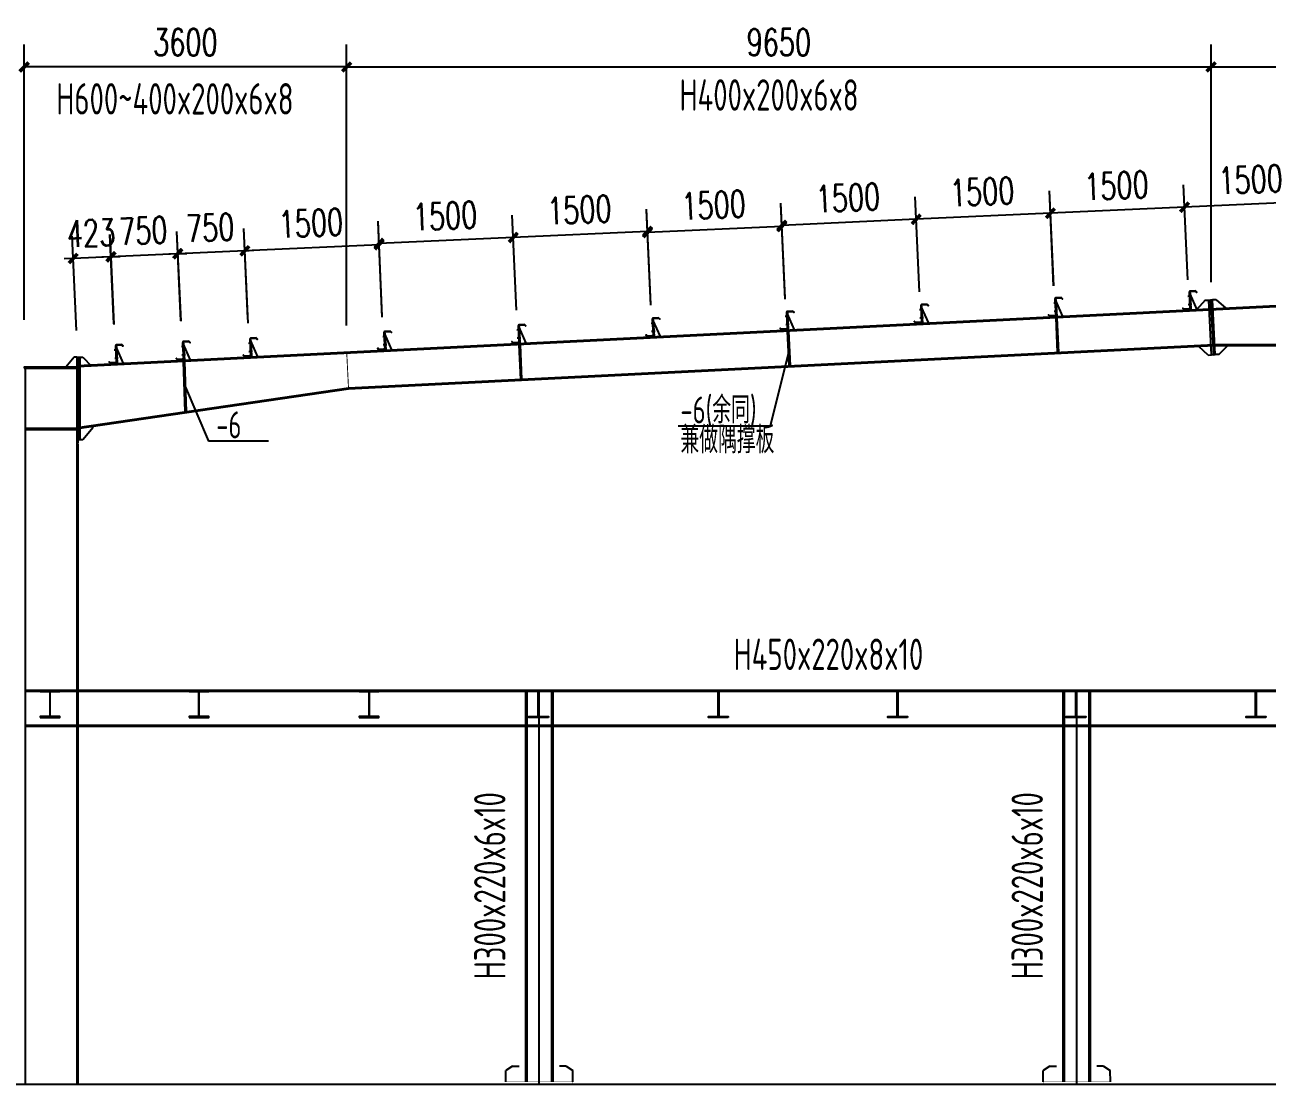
# Model space of a CAD drawing. Extents: x 180850 to 1399066, y 113487 to 334416.
# Drawn here: x 1296167 to 1310036, y 164013 to 175833 of the extents above; entities that cross this region are included whole.
import ezdxf

# ---------------------------------------------------------------- set-up
doc = ezdxf.new("R2010")
doc.units = 0
doc.header["$LTSCALE"] = 1000
for name, color, linetype in [('AXIS', 3, 'Continuous'), ('DOTE', 1, 'Continuous'), ('GL', 150, 'Continuous'), ('GZ', 50, 'Continuous'), ('LT', 27, 'Continuous'), ('PZ', 202, 'Continuous'), ('TEXT', 7, 'Continuous')]:
    doc.layers.add(name, color=color, linetype=linetype)
doc.styles.add('_TCH_DIM_T3', font='SIMPLEX', dxfattribs={"width": 0.705882, "bigfont": 'GBCBIG'})
doc.styles.add('TSSD_Norm', font='tssdeng.shx', dxfattribs={"bigfont": 'hztxt.shx'})
doc.dimstyles.new('TCH_100_1', dxfattribs={"dimtxt": 297.5, "dimasz": 100, "dimexe": 250, "dimexo": 300, "dimgap": 126.25, "dimtad": 1, "dimdec": 0, "dimzin": 0, "dimdsep": 46, "dimtxsty": '_TCH_DIM_T3', "dimblk": 'ARCHTICK', "dimcen": 0.09, "dimclrd": 126, "dimclre": 126, "dimclrt": 7, "dimazin": 2, "dimtfac": 1, "dimtdec": 0, "dimtix": 1, "dimtmove": 2, "dimatfit": 3, "dimfxl": 1, "dimtolj": 1, "dimtzin": 0, "dimarcsym": 0})

# ---------------------------------------------------------------- blocks, each defined once
blk = doc.blocks.new('_ArchTick')
at = {"color": 0, "linetype": 'ByBlock', "const_width": 0.4}
blk.add_lwpolyline([(-0.5, -0.5), (0.5, 0.5)], dxfattribs=at)
blk = doc.blocks.new('*D929')
at = {"color": 126, "linetype": 'ByBlock', "lineweight": -2, "transparency": 16777216}
for p, q in [((1299760, 172480), (1299760, 175613)), ((1309410, 172962), (1309410, 175613)), ((1299760, 175363), (1309410, 175363))]:
    blk.add_line(p, q, dxfattribs=at)
at = {"layer": 'Defpoints', "color": 0, "linetype": 'ByBlock', "transparency": 16777216}
for p in [(1309410, 175363), (1309410, 172662), (1299760, 172180)]:
    blk.add_point(p, dxfattribs=at)
at = {"color": 126, "linetype": 'ByBlock', "lineweight": -2, "transparency": 16777216, "xscale": 100, "yscale": 100, "zscale": 100, "rotation": 180}
blk.add_blockref('_ArchTick', (1299760, 175363), dxfattribs=at)
at = {"color": 126, "linetype": 'ByBlock', "lineweight": -2, "transparency": 16777216, "xscale": 100, "yscale": 100, "zscale": 100}
blk.add_blockref('_ArchTick', (1309410, 175363), dxfattribs=at)
at = {"color": 7, "linetype": 'ByBlock', "transparency": 16777216, "insert": (1304585, 175638), "char_height": 297.5, "attachment_point": 5, "style": '_TCH_DIM_T3'}
blk.add_mtext('\\A1;9650', dxfattribs=at)
blk = doc.blocks.new('*D930')
at = {"color": 126, "linetype": 'ByBlock', "lineweight": -2, "transparency": 16777216}
for p, q in [((1309410, 172962), (1309410, 175613)), ((1313910, 173706), (1313910, 175613)), ((1309410, 175363), (1313910, 175363))]:
    blk.add_line(p, q, dxfattribs=at)
at = {"layer": 'Defpoints', "color": 0, "linetype": 'ByBlock', "transparency": 16777216}
for p in [(1313910, 175363), (1313910, 173406), (1309410, 172662)]:
    blk.add_point(p, dxfattribs=at)
at = {"color": 126, "linetype": 'ByBlock', "lineweight": -2, "transparency": 16777216, "xscale": 100, "yscale": 100, "zscale": 100, "rotation": 180}
blk.add_blockref('_ArchTick', (1309410, 175363), dxfattribs=at)
at = {"color": 126, "linetype": 'ByBlock', "lineweight": -2, "transparency": 16777216, "xscale": 100, "yscale": 100, "zscale": 100}
blk.add_blockref('_ArchTick', (1313910, 175363), dxfattribs=at)
at = {"color": 7, "linetype": 'ByBlock', "transparency": 16777216, "insert": (1311660, 175638), "char_height": 297.5, "attachment_point": 5, "style": '_TCH_DIM_T3'}
blk.add_mtext('\\A1;4500', dxfattribs=at)
blk = doc.blocks.new('*D933')
at = {"color": 126, "linetype": 'ByBlock', "lineweight": -2, "transparency": 16777216}
for p, q in [((1310649, 173056), (1310602, 174115)), ((1309151, 172989), (1309103, 174048)), ((1310613, 173866), (1309114, 173798))]:
    blk.add_line(p, q, dxfattribs=at)
at = {"layer": 'Defpoints', "color": 0, "linetype": 'ByBlock', "transparency": 16777216}
for p in [(1309114, 173798), (1309164, 172689, 0), (1310663, 172756, 0)]:
    blk.add_point(p, dxfattribs=at)
at = {"color": 126, "linetype": 'ByBlock', "lineweight": -2, "transparency": 16777216, "xscale": 100, "yscale": 100, "zscale": 100}
for p, rotation in [((1310613, 173866), 2.581565433465771), ((1309114, 173798), 182.5815654334657)]:
    blk.add_blockref('_ArchTick', p, dxfattribs=dict(at, rotation=rotation))
at = {"color": 7, "linetype": 'ByBlock', "transparency": 16777216, "insert": (1309851, 174107), "char_height": 297.5, "attachment_point": 5, "rotation": 2.5816, "style": '_TCH_DIM_T3'}
blk.add_mtext('\\A1;1500', dxfattribs=at)
blk = doc.blocks.new('*D934')
at = {"color": 126, "linetype": 'ByBlock', "lineweight": -2, "transparency": 16777216}
for p, q in [((1307652, 172922), (1307605, 173980)), ((1309151, 172989), (1309103, 174048)), ((1309114, 173798), (1307616, 173731))]:
    blk.add_line(p, q, dxfattribs=at)
at = {"layer": 'Defpoints', "color": 0, "linetype": 'ByBlock', "transparency": 16777216}
for p in [(1307616, 173731), (1309164, 172689, 0), (1307666, 172623, 0)]:
    blk.add_point(p, dxfattribs=at)
at = {"color": 126, "linetype": 'ByBlock', "lineweight": -2, "transparency": 16777216, "xscale": 100, "yscale": 100, "zscale": 100}
for p, rotation in [((1307616, 173731), 182.5815654334657), ((1309114, 173798), 2.581565433465771)]:
    blk.add_blockref('_ArchTick', p, dxfattribs=dict(at, rotation=rotation))
at = {"color": 7, "linetype": 'ByBlock', "transparency": 16777216, "insert": (1308353, 174039), "char_height": 297.5, "attachment_point": 5, "rotation": 2.5816, "style": '_TCH_DIM_T3'}
blk.add_mtext('\\A1;1500', dxfattribs=at)
blk = doc.blocks.new('*D936')
at = {"color": 126, "linetype": 'ByBlock', "lineweight": -2, "transparency": 16777216}
for p, q in [((1304654, 172772), (1304606, 173832)), ((1303155, 172705), (1303108, 173765)), ((1304617, 173583), (1303119, 173515))]:
    blk.add_line(p, q, dxfattribs=at)
at = {"layer": 'Defpoints', "color": 0, "linetype": 'ByBlock', "transparency": 16777216}
for p in [(1303119, 173515), (1303169, 172406, 0), (1304667, 172472, 0)]:
    blk.add_point(p, dxfattribs=at)
at = {"color": 126, "linetype": 'ByBlock', "lineweight": -2, "transparency": 16777216, "xscale": 100, "yscale": 100, "zscale": 100}
for p, rotation in [((1304617, 173583), 2.581565433465771), ((1303119, 173515), 182.5815654334657)]:
    blk.add_blockref('_ArchTick', p, dxfattribs=dict(at, rotation=rotation))
at = {"color": 7, "linetype": 'ByBlock', "transparency": 16777216, "insert": (1303856, 173823), "char_height": 297.5, "attachment_point": 5, "rotation": 2.5816, "style": '_TCH_DIM_T3'}
blk.add_mtext('\\A1;1500', dxfattribs=at)
blk = doc.blocks.new('*D937')
at = {"color": 126, "linetype": 'ByBlock', "lineweight": -2, "transparency": 16777216}
for p, q in [((1303155, 172718), (1303107, 173778)), ((1301656, 172651), (1301609, 173710)), ((1303118, 173528), (1301620, 173460))]:
    blk.add_line(p, q, dxfattribs=at)
at = {"layer": 'Defpoints', "color": 0, "linetype": 'ByBlock', "transparency": 16777216}
for p in [(1301620, 173460), (1303168, 172418, 0), (1301670, 172351, 0)]:
    blk.add_point(p, dxfattribs=at)
at = {"color": 126, "linetype": 'ByBlock', "lineweight": -2, "transparency": 16777216, "xscale": 100, "yscale": 100, "zscale": 100}
for p, rotation in [((1301620, 173460), 182.5815654334657), ((1303118, 173528), 2.581565433465771)]:
    blk.add_blockref('_ArchTick', p, dxfattribs=dict(at, rotation=rotation))
at = {"color": 7, "linetype": 'ByBlock', "transparency": 16777216, "insert": (1302357, 173769), "char_height": 297.5, "attachment_point": 5, "rotation": 2.5816, "style": '_TCH_DIM_T3'}
blk.add_mtext('\\A1;1500', dxfattribs=at)
blk = doc.blocks.new('*D938')
at = {"color": 126, "linetype": 'ByBlock', "lineweight": -2, "transparency": 16777216}
for p, q in [((1300158, 172584), (1300110, 173642)), ((1301656, 172651), (1301609, 173710)), ((1301620, 173460), (1300121, 173393))]:
    blk.add_line(p, q, dxfattribs=at)
at = {"layer": 'Defpoints', "color": 0, "linetype": 'ByBlock', "transparency": 16777216}
for p in [(1300121, 173393), (1300171, 172285, 0), (1301670, 172351, 0)]:
    blk.add_point(p, dxfattribs=at)
at = {"color": 126, "linetype": 'ByBlock', "lineweight": -2, "transparency": 16777216, "xscale": 100, "yscale": 100, "zscale": 100}
for p, rotation in [((1301620, 173460), 2.581565433465771), ((1300121, 173393), 182.5815654334657)]:
    blk.add_blockref('_ArchTick', p, dxfattribs=dict(at, rotation=rotation))
at = {"color": 7, "linetype": 'ByBlock', "transparency": 16777216, "insert": (1300858, 173701), "char_height": 297.5, "attachment_point": 5, "rotation": 2.5816, "style": '_TCH_DIM_T3'}
blk.add_mtext('\\A1;1500', dxfattribs=at)
blk = doc.blocks.new('*D939')
at = {"color": 126, "linetype": 'ByBlock', "lineweight": -2, "transparency": 16777216}
for p, q in [((1298660, 172505), (1298612, 173562)), ((1300158, 172572), (1300111, 173630)), ((1300122, 173380), (1298623, 173312))]:
    blk.add_line(p, q, dxfattribs=at)
at = {"layer": 'Defpoints', "color": 0, "linetype": 'ByBlock', "transparency": 16777216}
for p in [(1298623, 173312), (1300172, 172272, 0), (1298673, 172205, 0)]:
    blk.add_point(p, dxfattribs=at)
at = {"color": 126, "linetype": 'ByBlock', "lineweight": -2, "transparency": 16777216, "xscale": 100, "yscale": 100, "zscale": 100}
for p, rotation in [((1298623, 173312), 182.5815654334657), ((1300122, 173380), 2.581565433465771)]:
    blk.add_blockref('_ArchTick', p, dxfattribs=dict(at, rotation=rotation))
at = {"color": 7, "linetype": 'ByBlock', "transparency": 16777216, "insert": (1299360, 173621), "char_height": 297.5, "attachment_point": 5, "rotation": 2.5816, "style": '_TCH_DIM_T3'}
blk.add_mtext('\\A1;1500', dxfattribs=at)
blk = doc.blocks.new('*D940')
at = {"color": 126, "linetype": 'ByBlock', "lineweight": -2, "transparency": 16777216}
for p, q in [((1297908, 172530), (1297863, 173528)), ((1298657, 172558), (1298612, 173562)), ((1297874, 173279), (1297774, 173274)), ((1298623, 173312), (1297874, 173279)), ((1298623, 173312), (1298723, 173317))]:
    blk.add_line(p, q, dxfattribs=at)
at = {"layer": 'Defpoints', "color": 0, "linetype": 'ByBlock', "transparency": 16777216}
for p in [(1297874, 173279), (1298671, 172258, 0), (1297921, 172230, 0)]:
    blk.add_point(p, dxfattribs=at)
at = {"color": 126, "linetype": 'ByBlock', "lineweight": -2, "transparency": 16777216, "xscale": 100, "yscale": 100, "zscale": 100}
for p, rotation in [((1298623, 173312), 182.5815654334657), ((1297874, 173279), 2.581565433465721)]:
    blk.add_blockref('_ArchTick', p, dxfattribs=dict(at, rotation=rotation))
at = {"color": 7, "linetype": 'ByBlock', "transparency": 16777216, "insert": (1298236, 173570), "char_height": 297.5, "attachment_point": 5, "rotation": 2.5816, "style": '_TCH_DIM_T3'}
blk.add_mtext('\\A1;750', dxfattribs=at)
blk = doc.blocks.new('*D941')
at = {"color": 126, "linetype": 'ByBlock', "lineweight": -2, "transparency": 16777216}
for p, q in [((1297911, 172525), (1297865, 173528)), ((1297161, 172496), (1297116, 173495)), ((1297127, 173245), (1297027, 173240)), ((1297877, 173279), (1297127, 173245)), ((1297877, 173279), (1297976, 173283))]:
    blk.add_line(p, q, dxfattribs=at)
at = {"layer": 'Defpoints', "color": 0, "linetype": 'ByBlock', "transparency": 16777216}
for p in [(1297127, 173245), (1297175, 172196, 0), (1297924, 172225, 0)]:
    blk.add_point(p, dxfattribs=at)
at = {"color": 126, "linetype": 'ByBlock', "lineweight": -2, "transparency": 16777216, "xscale": 100, "yscale": 100, "zscale": 100}
for p, rotation in [((1297127, 173245), 2.581565433465721), ((1297877, 173279), 182.5815654334657)]:
    blk.add_blockref('_ArchTick', p, dxfattribs=dict(at, rotation=rotation))
at = {"color": 7, "linetype": 'ByBlock', "transparency": 16777216, "insert": (1297490, 173536), "char_height": 297.5, "attachment_point": 5, "rotation": 2.5816, "style": '_TCH_DIM_T3'}
blk.add_mtext('\\A1;750', dxfattribs=at)
blk = doc.blocks.new('*D942')
at = {"color": 126, "linetype": 'ByBlock', "lineweight": -2, "transparency": 16777216}
for p, q in [((1296743, 172424), (1296695, 173476)), ((1297164, 172491), (1297118, 173495)), ((1296707, 173226), (1296607, 173221)), ((1297130, 173245), (1296707, 173226)), ((1297130, 173245), (1297230, 173249))]:
    blk.add_line(p, q, dxfattribs=at)
at = {"layer": 'Defpoints', "color": 0, "linetype": 'ByBlock', "transparency": 16777216}
for p in [(1296707, 173226), (1296756, 172124, -4), (1297177, 172191, 0)]:
    blk.add_point(p, dxfattribs=at)
at = {"color": 126, "linetype": 'ByBlock', "lineweight": -2, "transparency": 16777216, "xscale": 100, "yscale": 100, "zscale": 100}
for p, rotation in [((1296707, 173226), 2.581565433465721), ((1297130, 173245), 182.5815654334657)]:
    blk.add_blockref('_ArchTick', p, dxfattribs=dict(at, rotation=rotation))
at = {"color": 7, "linetype": 'ByBlock', "transparency": 16777216, "insert": (1296906, 173510), "char_height": 297.5, "attachment_point": 5, "rotation": 2.5816, "style": '_TCH_DIM_T3'}
blk.add_mtext('\\A1;423', dxfattribs=at)
blk = doc.blocks.new('*D943')
at = {"color": 126, "linetype": 'ByBlock', "lineweight": -2, "transparency": 16777216}
for p, q in [((1296160, 172541), (1296160, 175613)), ((1299760, 172480), (1299760, 175613)), ((1299760, 175363), (1296160, 175363))]:
    blk.add_line(p, q, dxfattribs=at)
at = {"layer": 'Defpoints', "color": 0, "linetype": 'ByBlock', "transparency": 16777216}
for p in [(1296160, 175363), (1296160, 172241), (1299760, 172180)]:
    blk.add_point(p, dxfattribs=at)
at = {"color": 126, "linetype": 'ByBlock', "lineweight": -2, "transparency": 16777216, "xscale": 100, "yscale": 100, "zscale": 100, "rotation": 180}
blk.add_blockref('_ArchTick', (1296160, 175363), dxfattribs=at)
at = {"color": 126, "linetype": 'ByBlock', "lineweight": -2, "transparency": 16777216, "xscale": 100, "yscale": 100, "zscale": 100}
blk.add_blockref('_ArchTick', (1299760, 175363), dxfattribs=at)
at = {"color": 7, "linetype": 'ByBlock', "transparency": 16777216, "insert": (1297960, 175638), "char_height": 297.5, "attachment_point": 5, "style": '_TCH_DIM_T3'}
blk.add_mtext('\\A1;3600', dxfattribs=at)
blk = doc.blocks.new('*D965')
at = {"color": 126, "linetype": 'ByBlock', "lineweight": -2, "transparency": 16777216}
for p, q in [((1307653, 172921), (1307605, 173980)), ((1306154, 172854), (1306106, 173913)), ((1307616, 173731), (1306118, 173663))]:
    blk.add_line(p, q, dxfattribs=at)
at = {"layer": 'Defpoints', "color": 0, "linetype": 'ByBlock', "transparency": 16777216}
for p in [(1306118, 173663), (1306168, 172554, 0), (1307666, 172621, 0)]:
    blk.add_point(p, dxfattribs=at)
at = {"color": 126, "linetype": 'ByBlock', "lineweight": -2, "transparency": 16777216, "xscale": 100, "yscale": 100, "zscale": 100}
for p, rotation in [((1307616, 173731), 2.581565433465771), ((1306118, 173663), 182.5815654334657)]:
    blk.add_blockref('_ArchTick', p, dxfattribs=dict(at, rotation=rotation))
at = {"color": 7, "linetype": 'ByBlock', "transparency": 16777216, "insert": (1306854, 173971), "char_height": 297.5, "attachment_point": 5, "rotation": 2.5816, "style": '_TCH_DIM_T3'}
blk.add_mtext('\\A1;1500', dxfattribs=at)
blk = doc.blocks.new('*D966')
at = {"color": 126, "linetype": 'ByBlock', "lineweight": -2, "transparency": 16777216}
for p, q in [((1304656, 172787), (1304608, 173845)), ((1306154, 172854), (1306106, 173913)), ((1306118, 173663), (1304619, 173595))]:
    blk.add_line(p, q, dxfattribs=at)
at = {"layer": 'Defpoints', "color": 0, "linetype": 'ByBlock', "transparency": 16777216}
for p in [(1304619, 173595), (1306168, 172554, 0), (1304669, 172487, 0)]:
    blk.add_point(p, dxfattribs=at)
at = {"color": 126, "linetype": 'ByBlock', "lineweight": -2, "transparency": 16777216, "xscale": 100, "yscale": 100, "zscale": 100}
for p, rotation in [((1304619, 173595), 182.5815654334657), ((1306118, 173663), 2.581565433465771)]:
    blk.add_blockref('_ArchTick', p, dxfattribs=dict(at, rotation=rotation))
at = {"color": 7, "linetype": 'ByBlock', "transparency": 16777216, "insert": (1305356, 173904), "char_height": 297.5, "attachment_point": 5, "rotation": 2.5816, "style": '_TCH_DIM_T3'}
blk.add_mtext('\\A1;1500', dxfattribs=at)

msp = doc.modelspace()

# ---------------------------------------------------------------- linework, layer by layer
at = {"layer": 'AXIS'}
for p, q in [((1304692.62, 172176.83, 4), (1304487.86, 171354.05, -15.98)), ((1297956.1, 171798.8, 4.64), (1298218.98, 171187.56, -15.45)), ((1304487.86, 171354.05, -15.98), (1303461.76, 171354.05, -15.98)), ((1298888.73, 171187.56, -15.45), (1298218.98, 171187.56, -15.45))]:
    msp.add_line(p, q, dxfattribs=at)
at = {"layer": 'DOTE'}
for p, q in [((1301910.33, 164014.43, 4.14), (1301910.33, 168394.42, 4.14)), ((1307910.33, 164014.43, 4), (1307910.33, 168394.42, 4)), ((1294728.7, 164014.43, 4), (1333181.99, 164014.43, 4))]:
    msp.add_line(p, q, dxfattribs=at)
at = {"layer": 'GL'}
for p, q in [((1313910.33, 172875.41, 4), (1296753.66, 172017.58, 4)), ((1313910.33, 172887.43, 4), (1296753.9, 172029.61, 4)), ((1309444.23, 172263.62, 4), (1299780.46, 171780.43, 4)), ((1309444.83, 172251.64, 4), (1299781.06, 171768.45, 4)), ((1313650.18, 172262.85, 8.27), (1309444.19, 172264.45, 4)), ((1313650.19, 172251.65, 9.5), (1309444.79, 172252.47, 4)), ((1299779.58, 171780.36, 4), (1296756.33, 171337.53, 4)), ((1299779.58, 171780.36, 4), (1296756.33, 171337.53, 4)), ((1299781.06, 171768.45, 4), (1296756.33, 171325.44, 4)), ((1299781.06, 171768.45, 4), (1296756.33, 171325.44, 4)), ((1331660.33, 168404.43, 3.8), (1296174.33, 168404.4, 3.37)), ((1331660.33, 168394.43, 3.8), (1296174.33, 168394.4, 3.37)), ((1331660.44, 168014.43, 0.44), (1296174.33, 168014.41, 21.49)), ((1331660.44, 168004.43, 0.44), (1296174.33, 168004.41, 21.49))]:
    msp.add_line(p, q, dxfattribs=at)
for points, elevation in [([(1307678.98, 172563.83), (1307689.35, 172564.38), (1307705.53, 172176.71), (1307695.15, 172176.15)], 4), ([(1304682.72, 172414.01), (1304693.1, 172414.57), (1304709.27, 172026.89), (1304698.9, 172026.34)], 4), ([(1301686.47, 172264.2), (1301696.84, 172264.76), (1301713.01, 171877.08), (1301702.64, 171876.53)], 4), ([(1297938.57, 172076.79), (1297948.94, 172077.34), (1297967.64, 171516.53), (1297957.26, 171515.97)], 4), ([(1296338.79, 168104.43), (1296558.79, 168104.43), (1296558.79, 168114.43), (1296455.64, 168114.43), (1296451.79, 168119.43), (1296451.79, 168389.78), (1296455.64, 168394.43), (1296558.79, 168394.43), (1296558.79, 168404.43), (1296338.79, 168404.43), (1296338.79, 168394.43), (1296441.79, 168394.43), (1296445.79, 168389.94), (1296445.79, 168119.43), (1296441.79, 168114.43), (1296338.79, 168114.43), (1296338.79, 168104.43)], 3.73), ([(1298000.33, 168104.43), (1298220.33, 168104.43), (1298220.33, 168114.43), (1298117.18, 168114.43), (1298113.33, 168119.43), (1298113.33, 168389.78), (1298117.18, 168394.43), (1298220.33, 168394.43), (1298220.33, 168404.43), (1298000.33, 168404.43), (1298000.33, 168394.43), (1298103.33, 168394.43), (1298107.33, 168389.94), (1298107.33, 168119.43), (1298103.33, 168114.43), (1298000.33, 168114.43), (1298000.33, 168104.43)], 3.73), ([(1299900.33, 168104.43), (1300120.33, 168104.43), (1300120.33, 168114.43), (1300017.18, 168114.43), (1300013.33, 168119.43), (1300013.33, 168389.78), (1300017.18, 168394.43), (1300120.33, 168394.43), (1300120.33, 168404.43), (1299900.33, 168404.43), (1299900.33, 168394.43), (1300003.33, 168394.43), (1300007.33, 168389.94), (1300007.33, 168119.43), (1300003.33, 168114.43), (1299900.33, 168114.43), (1299900.33, 168104.43)], 3.73), ([(1302012.14, 168104.43), (1301792.14, 168104.43), (1301792.14, 168114.43), (1301895.3, 168114.43), (1301899.14, 168119.43), (1301899.14, 168389.78), (1301895.3, 168394.43), (1301792.14, 168394.43), (1301792.14, 168404.43), (1302012.14, 168404.43), (1302012.14, 168394.43), (1301909.14, 168394.43), (1301905.14, 168389.94), (1301905.14, 168119.43), (1301909.14, 168114.43), (1302012.14, 168114.43), (1302012.14, 168104.43)], 3.7), ([(1304020.33, 168104.43), (1303800.33, 168104.43), (1303800.33, 168114.43), (1303903.48, 168114.43), (1303907.33, 168119.43), (1303907.33, 168389.78), (1303903.48, 168394.43), (1303800.33, 168394.43), (1303800.33, 168404.43), (1304020.33, 168404.43), (1304020.33, 168394.43), (1303917.33, 168394.43), (1303913.33, 168389.94), (1303913.33, 168119.43), (1303917.33, 168114.43), (1304020.33, 168114.43), (1304020.33, 168104.43)], 4), ([(1306020.33, 168104.43), (1305800.33, 168104.43), (1305800.33, 168114.43), (1305903.48, 168114.43), (1305907.33, 168119.43), (1305907.33, 168389.78), (1305903.48, 168394.43), (1305800.33, 168394.43), (1305800.33, 168404.43), (1306020.33, 168404.43), (1306020.33, 168394.43), (1305917.33, 168394.43), (1305913.33, 168389.94), (1305913.33, 168119.43), (1305917.33, 168114.43), (1306020.33, 168114.43), (1306020.33, 168104.43)], 4), ([(1308012.14, 168104.43), (1307792.14, 168104.43), (1307792.14, 168114.43), (1307895.3, 168114.43), (1307899.14, 168119.43), (1307899.14, 168389.78), (1307895.3, 168394.43), (1307792.14, 168394.43), (1307792.14, 168404.43), (1308012.14, 168404.43), (1308012.14, 168394.43), (1307909.14, 168394.43), (1307905.14, 168389.94), (1307905.14, 168119.43), (1307909.14, 168114.43), (1308012.14, 168114.43), (1308012.14, 168104.43)], 3.67), ([(1310020.42, 168104.43), (1309800.42, 168104.43), (1309800.42, 168114.43), (1309903.57, 168114.43), (1309907.42, 168119.43), (1309907.42, 168389.78), (1309903.57, 168394.43), (1309800.42, 168394.43), (1309800.42, 168404.43), (1310020.42, 168404.43), (1310020.42, 168394.43), (1309917.42, 168394.43), (1309913.42, 168389.94), (1309913.42, 168119.43), (1309917.42, 168114.43), (1310020.42, 168114.43), (1310020.42, 168104.43)], 4)]:
    msp.add_lwpolyline(points, close=True, dxfattribs=dict(at, elevation=elevation))
at = {"layer": 'GL', "color": 6, "const_width": 10, "elevation": 4}
msp.add_lwpolyline([(1299760.49, 172179.89), (1299781.06, 171768.4)], dxfattribs=at)
at = {"layer": 'GZ'}
for p, q in [((1296174.33, 164014.43, 6.09), (1296174.33, 172000.43, 1.91)), ((1296746.33, 171329.73, -5.86), (1296174.33, 171329.73, -1.87)), ((1296746.33, 171329.73, -5.86), (1296174.33, 171329.73, -1.87)), ((1296746.33, 171315.73, -5.86), (1296174.33, 171315.73, -1.87)), ((1296746.33, 171315.73, -5.86), (1296174.33, 171315.73, -1.87)), ((1296746.33, 171155.73, -1.97), (1296746.33, 164014.43, 2.08)), ((1296760.33, 171155.73, -1.97), (1296760.33, 164014.43, 2.08)), ((1301760.33, 164039.43, 8.02), (1301760.33, 168394.43, 3.69)), ((1301774.33, 164039.43, 8.02), (1301774.33, 168394.43, 3.73)), ((1302046.33, 168394.43, -0.81), (1302046.33, 164039.43, 4)), ((1302060.33, 168394.43, -0.81), (1302060.33, 164039.43, 4)), ((1307760.33, 164039.43, 7.99), (1307760.33, 168394.43, 3.66)), ((1307774.33, 164039.43, 7.99), (1307774.33, 168394.43, 3.7)), ((1308046.33, 168394.43, -0.84), (1308046.33, 164039.43, 3.97)), ((1308060.33, 168394.43, -0.84), (1308060.33, 164039.43, 3.97))]:
    msp.add_line(p, q, dxfattribs=at)
at = {"layer": 'GZ', "elevation": 0.03}
msp.add_lwpolyline([(1296160.33, 172000.43), (1296746.33, 172000.43), (1296746.33, 172014.43), (1296160.33, 172014.43)], close=True, dxfattribs=at)
at = {"layer": 'LT', "color": 1, "linetype": 'Continuous'}
for p, q in [((1309190.83, 172803.9), (1309150.98, 172801.91)), ((1309190.83, 172803.9), (1309150.98, 172801.91)), ((1307692.7, 172729), (1307652.85, 172727)), ((1307692.7, 172729), (1307652.85, 172727)), ((1309195.4, 172712.5), (1309155.55, 172710.5)), ((1309195.4, 172712.5), (1309155.55, 172710.5)), ((1304696.45, 172579.18), (1304656.59, 172577.19)), ((1304696.45, 172579.18), (1304656.59, 172577.19)), ((1306194.58, 172654.09), (1306154.72, 172652.1)), ((1306194.58, 172654.09), (1306154.72, 172652.1)), ((1306199.15, 172562.68), (1306159.29, 172560.69)), ((1306199.15, 172562.68), (1306159.29, 172560.69)), ((1307697.27, 172637.59), (1307657.42, 172635.6)), ((1307697.27, 172637.59), (1307657.42, 172635.6)), ((1301700.19, 172429.37), (1301660.33, 172427.38)), ((1301700.19, 172429.37), (1301660.33, 172427.38)), ((1303198.32, 172504.28), (1303158.46, 172502.28)), ((1303198.32, 172504.28), (1303158.46, 172502.28)), ((1303202.89, 172412.87), (1303163.03, 172410.88)), ((1303202.89, 172412.87), (1303163.03, 172410.88)), ((1304701.02, 172487.78), (1304661.16, 172485.78)), ((1304701.02, 172487.78), (1304661.16, 172485.78)), ((1298703.93, 172279.56), (1298664.08, 172277.57)), ((1298703.93, 172279.56), (1298664.08, 172277.57)), ((1300202.06, 172354.46), (1300162.21, 172352.47)), ((1300202.06, 172354.46), (1300162.21, 172352.47)), ((1300206.63, 172263.06), (1300166.78, 172261.07)), ((1300206.63, 172263.06), (1300166.78, 172261.07)), ((1301704.76, 172337.96), (1301664.91, 172335.97)), ((1301704.76, 172337.96), (1301664.91, 172335.97)), ((1297205.8, 172204.65), (1297165.95, 172202.66)), ((1297205.8, 172204.65), (1297165.95, 172202.66)), ((1297210.38, 172113.25), (1297170.52, 172111.25)), ((1297210.38, 172113.25), (1297170.52, 172111.25)), ((1297954.87, 172242.11), (1297915.01, 172240.11)), ((1297954.87, 172242.11), (1297915.01, 172240.11)), ((1297959.44, 172150.7), (1297919.58, 172148.71)), ((1297959.44, 172150.7), (1297919.58, 172148.71)), ((1298708.5, 172188.15), (1298668.65, 172186.16)), ((1298708.5, 172188.15), (1298668.65, 172186.16))]:
    msp.add_line(p, q, dxfattribs=at)
at = {"layer": 'LT'}
for points in [[(1309168.52, 172847.58, -0.41421356), (1309178, 172858.07), (1309233.69, 172860.85), (1309247.81, 172848.08), (1309249.82, 172850.3), (1309234.78, 172863.91), (1309174.86, 172860.92, 0.41421356), (1309165.37, 172850.43), (1309174.21, 172673.65, -0.41421356), (1309164.72, 172663.16), (1309109.03, 172660.38), (1309094.91, 172673.15), (1309092.9, 172670.93), (1309107.94, 172657.32), (1309167.87, 172660.32, 0.41421356), (1309177.35, 172670.8), (1309168.52, 172847.58)], [(1306172.26, 172697.77, -0.41421356), (1306181.75, 172708.26), (1306237.43, 172711.04), (1306251.55, 172698.27), (1306253.57, 172700.49), (1306238.53, 172714.1), (1306178.6, 172711.1, 0.41421356), (1306169.11, 172700.62), (1306177.95, 172523.84, -0.41421356), (1306168.46, 172513.35), (1306112.78, 172510.57), (1306098.66, 172523.34), (1306096.64, 172521.12), (1306111.68, 172507.51), (1306171.61, 172510.5, 0.41421356), (1306181.1, 172520.99), (1306172.26, 172697.77)], [(1307670.39, 172772.68, -0.41421356), (1307679.88, 172783.16), (1307735.56, 172785.95), (1307749.68, 172773.17), (1307751.7, 172775.4), (1307736.65, 172789.01), (1307676.73, 172786.01, 0.41421356), (1307667.24, 172775.52), (1307676.08, 172598.74, -0.41421356), (1307666.59, 172588.26), (1307610.9, 172585.47), (1307596.78, 172598.25), (1307594.77, 172596.02), (1307609.81, 172582.41), (1307669.74, 172585.41, 0.41421356), (1307679.23, 172595.9), (1307670.39, 172772.68)], [(1303176, 172547.96, -0.41421356), (1303185.49, 172558.44), (1303241.18, 172561.23), (1303255.3, 172548.45), (1303257.31, 172550.68), (1303242.27, 172564.29), (1303182.34, 172561.29, 0.41421356), (1303172.86, 172550.8), (1303181.69, 172374.02, -0.41421356), (1303172.21, 172363.54), (1303116.52, 172360.75), (1303102.4, 172373.53), (1303100.39, 172371.3), (1303115.43, 172357.69), (1303175.35, 172360.69, 0.41421356), (1303184.84, 172371.18), (1303176, 172547.96)], [(1304674.13, 172622.86, -0.41421356), (1304683.62, 172633.35), (1304739.31, 172636.13), (1304753.43, 172623.36), (1304755.44, 172625.58), (1304740.4, 172639.19), (1304680.47, 172636.2, 0.41421356), (1304670.98, 172625.71), (1304679.82, 172448.93, -0.41421356), (1304670.33, 172438.44), (1304614.65, 172435.66), (1304600.53, 172448.43), (1304598.51, 172446.21), (1304613.56, 172432.6), (1304673.48, 172435.6, 0.41421356), (1304682.97, 172446.08), (1304674.13, 172622.86)], [(1300179.74, 172398.14, -0.41421356), (1300189.23, 172408.63), (1300244.92, 172411.42), (1300259.04, 172398.64), (1300261.05, 172400.87), (1300246.01, 172414.47), (1300186.09, 172411.48, 0.41421356), (1300176.6, 172400.99), (1300185.44, 172224.21, -0.41421356), (1300175.95, 172213.72), (1300120.26, 172210.94), (1300106.14, 172223.72), (1300104.13, 172221.49), (1300119.17, 172207.88), (1300179.1, 172210.88, 0.41421356), (1300188.58, 172221.37), (1300179.74, 172398.14)], [(1301677.87, 172473.05, -0.41421356), (1301687.36, 172483.54), (1301743.05, 172486.32), (1301757.17, 172473.55), (1301759.18, 172475.77), (1301744.14, 172489.38), (1301684.22, 172486.38, 0.41421356), (1301674.73, 172475.9), (1301683.57, 172299.12, -0.41421356), (1301674.08, 172288.63), (1301618.39, 172285.85), (1301604.27, 172298.62), (1301602.26, 172296.4), (1301617.3, 172282.79), (1301677.22, 172285.78, 0.41421356), (1301686.71, 172296.27), (1301677.87, 172473.05)], [(1297183.49, 172248.33, -0.41421356), (1297192.98, 172258.82), (1297248.66, 172261.6), (1297262.78, 172248.83), (1297264.8, 172251.05), (1297249.75, 172264.66), (1297189.83, 172261.66, 0.41421356), (1297180.34, 172251.18), (1297189.18, 172074.4, -0.41421356), (1297179.69, 172063.91), (1297124, 172061.13), (1297109.88, 172073.9), (1297107.87, 172071.68), (1297122.91, 172058.07), (1297182.84, 172061.07, 0.41421356), (1297192.33, 172071.55), (1297183.49, 172248.33)], [(1297932.55, 172285.78, -0.41421356), (1297942.04, 172296.27), (1297997.73, 172299.06), (1298011.85, 172286.28), (1298013.86, 172288.51), (1297998.82, 172302.11), (1297938.89, 172299.12, 0.41421356), (1297929.41, 172288.63), (1297938.24, 172111.85, -0.41421356), (1297928.76, 172101.37), (1297873.07, 172098.58), (1297858.95, 172111.36), (1297856.94, 172109.13), (1297871.98, 172095.52), (1297931.9, 172098.52, 0.41421356), (1297941.39, 172109.01), (1297932.55, 172285.78)], [(1298681.62, 172323.24, -0.41421356), (1298691.1, 172333.72), (1298746.79, 172336.51), (1298760.91, 172323.73), (1298762.92, 172325.96), (1298747.88, 172339.57), (1298687.96, 172336.57, 0.41421356), (1298678.47, 172326.08), (1298687.31, 172149.31, -0.41421356), (1298677.82, 172138.82), (1298622.13, 172136.03), (1298608.01, 172148.81), (1298606, 172146.58), (1298621.04, 172132.98), (1298680.97, 172135.97, 0.41421356), (1298690.45, 172146.46), (1298681.62, 172323.24)]]:
    msp.add_lwpolyline(points, format="xyb", dxfattribs=at)
at = {"layer": 'LT', "elevation": 4}
for points in [[(1309168.77, 172842.59), (1309174.76, 172842.89), (1309184.35, 172651.13), (1309178.35, 172650.83)], [(1309175.26, 172832.9), (1309184.35, 172651.13), (1309254.24, 172654.62)], [(1306172.51, 172692.78), (1306178.5, 172693.08), (1306188.09, 172501.32), (1306182.1, 172501.02)], [(1306179, 172683.09), (1306188.09, 172501.32), (1306257.99, 172504.81)], [(1307670.64, 172767.68), (1307676.63, 172767.98), (1307686.22, 172576.22), (1307680.22, 172575.92)], [(1307677.13, 172757.99), (1307686.22, 172576.22), (1307756.12, 172579.72)], [(1303176.25, 172542.96), (1303182.24, 172543.26), (1303191.83, 172351.5), (1303185.84, 172351.2)], [(1303182.74, 172533.28), (1303191.83, 172351.5), (1303261.73, 172355)], [(1304674.38, 172617.87), (1304680.37, 172618.17), (1304689.96, 172426.41), (1304683.97, 172426.11)], [(1304680.87, 172608.18), (1304689.96, 172426.41), (1304759.86, 172429.9)], [(1300179.99, 172393.15), (1300185.99, 172393.45), (1300195.57, 172201.69), (1300189.58, 172201.39)], [(1301678.12, 172468.06), (1301684.12, 172468.36), (1301693.7, 172276.6), (1301687.71, 172276.3)], [(1301684.61, 172458.37), (1301693.7, 172276.6), (1301763.6, 172280.09)], [(1297932.8, 172280.79), (1297938.79, 172281.09), (1297948.38, 172089.33), (1297942.39, 172089.03)], [(1297939.29, 172271.1), (1297948.38, 172089.33), (1298018.28, 172092.83)], [(1298681.87, 172318.24), (1298687.86, 172318.54), (1298697.45, 172126.78), (1298691.45, 172126.48)], [(1298688.36, 172308.56), (1298697.45, 172126.78), (1298767.34, 172130.28)], [(1300186.49, 172383.46), (1300195.57, 172201.69), (1300265.47, 172205.18)], [(1297183.74, 172243.34), (1297189.73, 172243.64), (1297199.32, 172051.88), (1297193.33, 172051.58)], [(1297190.23, 172233.65), (1297199.32, 172051.88), (1297269.22, 172055.37)]]:
    msp.add_lwpolyline(points, close=True, dxfattribs=at)
at = {"layer": 'LT', "color": 1, "linetype": 'Continuous'}
for points in [[(1309168.37, 172790.52), (1309167.14, 172814.98), (1309177.35, 172790.97), (1309176.13, 172815.43)], [(1309168.37, 172790.52), (1309167.14, 172814.98), (1309177.35, 172790.97), (1309176.13, 172815.43)], [(1306172.11, 172640.71), (1306170.89, 172665.17), (1306181.1, 172641.16), (1306179.87, 172665.62)], [(1306172.11, 172640.71), (1306170.89, 172665.17), (1306181.1, 172641.16), (1306179.87, 172665.62)], [(1307670.24, 172715.61), (1307669.01, 172740.07), (1307679.23, 172716.06), (1307678, 172740.52)], [(1307670.24, 172715.61), (1307669.01, 172740.07), (1307679.23, 172716.06), (1307678, 172740.52)], [(1309171.71, 172723.57), (1309172.94, 172699.11), (1309180.7, 172724.02), (1309181.92, 172699.56)], [(1309171.71, 172723.57), (1309172.94, 172699.11), (1309180.7, 172724.02), (1309181.92, 172699.56)], [(1304673.98, 172565.8), (1304672.76, 172590.26), (1304682.97, 172566.25), (1304681.75, 172590.71)], [(1304673.98, 172565.8), (1304672.76, 172590.26), (1304682.97, 172566.25), (1304681.75, 172590.71)], [(1306175.46, 172573.76), (1306176.68, 172549.3), (1306184.44, 172574.21), (1306185.67, 172549.75)], [(1306175.46, 172573.76), (1306176.68, 172549.3), (1306184.44, 172574.21), (1306185.67, 172549.75)], [(1307673.58, 172648.67), (1307674.81, 172624.21), (1307682.57, 172649.12), (1307683.8, 172624.66)], [(1307673.58, 172648.67), (1307674.81, 172624.21), (1307682.57, 172649.12), (1307683.8, 172624.66)], [(1301677.72, 172415.99), (1301676.5, 172440.45), (1301686.71, 172416.44), (1301685.49, 172440.9)], [(1301677.72, 172415.99), (1301676.5, 172440.45), (1301686.71, 172416.44), (1301685.49, 172440.9)], [(1303175.85, 172490.89), (1303174.63, 172515.35), (1303184.84, 172491.34), (1303183.62, 172515.8)], [(1303175.85, 172490.89), (1303174.63, 172515.35), (1303184.84, 172491.34), (1303183.62, 172515.8)], [(1303179.2, 172423.95), (1303180.42, 172399.49), (1303188.19, 172424.4), (1303189.41, 172399.94)], [(1303179.2, 172423.95), (1303180.42, 172399.49), (1303188.19, 172424.4), (1303189.41, 172399.94)], [(1304677.33, 172498.85), (1304678.55, 172474.39), (1304686.32, 172499.3), (1304687.54, 172474.84)], [(1304677.33, 172498.85), (1304678.55, 172474.39), (1304686.32, 172499.3), (1304687.54, 172474.84)], [(1297932.4, 172228.72), (1297931.18, 172253.18), (1297941.39, 172229.17), (1297940.17, 172253.63)], [(1297932.4, 172228.72), (1297931.18, 172253.18), (1297941.39, 172229.17), (1297940.17, 172253.63)], [(1298681.47, 172266.17), (1298680.24, 172290.63), (1298690.45, 172266.62), (1298689.23, 172291.08)], [(1298681.47, 172266.17), (1298680.24, 172290.63), (1298690.45, 172266.62), (1298689.23, 172291.08)], [(1300179.59, 172341.08), (1300178.37, 172365.54), (1300188.58, 172341.53), (1300187.36, 172365.99)], [(1300179.59, 172341.08), (1300178.37, 172365.54), (1300188.58, 172341.53), (1300187.36, 172365.99)], [(1300182.94, 172274.13), (1300184.16, 172249.67), (1300191.93, 172274.58), (1300193.15, 172250.12)], [(1300182.94, 172274.13), (1300184.16, 172249.67), (1300191.93, 172274.58), (1300193.15, 172250.12)], [(1301681.07, 172349.04), (1301682.29, 172324.58), (1301690.06, 172349.49), (1301691.28, 172325.03)], [(1301681.07, 172349.04), (1301682.29, 172324.58), (1301690.06, 172349.49), (1301691.28, 172325.03)], [(1297183.34, 172191.27), (1297182.11, 172215.73), (1297192.33, 172191.72), (1297191.1, 172216.18)], [(1297183.34, 172191.27), (1297182.11, 172215.73), (1297192.33, 172191.72), (1297191.1, 172216.18)], [(1297186.68, 172124.32), (1297187.91, 172099.86), (1297195.67, 172124.77), (1297196.9, 172100.31)], [(1297186.68, 172124.32), (1297187.91, 172099.86), (1297195.67, 172124.77), (1297196.9, 172100.31)], [(1297935.75, 172161.77), (1297936.97, 172137.31), (1297944.74, 172162.22), (1297945.96, 172137.76)], [(1297935.75, 172161.77), (1297936.97, 172137.31), (1297944.74, 172162.22), (1297945.96, 172137.76)], [(1298684.81, 172199.23), (1298686.04, 172174.77), (1298693.8, 172199.68), (1298695.02, 172175.22)], [(1298684.81, 172199.23), (1298686.04, 172174.77), (1298693.8, 172199.68), (1298695.02, 172175.22)]]:
    msp.add_solid(points, dxfattribs=at)
at = {"layer": 'PZ'}
for p, q in [((1309345.41, 172759.31, 2), (1309245.7, 172654.2, -0.02)), ((1309345.41, 172759.31, 2), (1309245.7, 172654.2, -0.02)), ((1309345.41, 172759.31, 2), (1309385.36, 172761.3, 2)), ((1309345.41, 172759.31, 2), (1309385.36, 172761.3, 2)), ((1309465.26, 172765.3, 2), (1309425.31, 172763.3, 2)), ((1309465.26, 172765.3, 2), (1309425.31, 172763.3, 2)), ((1309465.26, 172765.3, 2), (1309574.97, 172670.66, -0.02)), ((1309465.26, 172765.3, 2), (1309574.97, 172670.66, -0.02)), ((1309495.79, 172154.81, 4), (1309592.32, 172250.46, 4)), ((1309495.79, 172154.81, 4), (1309592.32, 172250.46, 4)), ((1296716.33, 172124.43, -1.97), (1296623.97, 172014.43, -1.97)), ((1296746.33, 172124.43, -1.97), (1296716.33, 172124.43, -1.97)), ((1296746.33, 172124.43, -1.97), (1296716.33, 172124.43, -1.97)), ((1296746.33, 172124.43, -1.97), (1296746.33, 171155.73, -1.97)), ((1296746.33, 172124.43, -1.97), (1296786.33, 172124.43, -1.97)), ((1296766.33, 171205.73, -1.97), (1296766.33, 172124.43, -1.97)), ((1296786.33, 172124.43, -1.97), (1296816.33, 172125.03, -1.97)), ((1296786.33, 172124.43, -1.97), (1296816.33, 172125.03, -1.97)), ((1296786.33, 171205.73, -1.97), (1296786.33, 172124.43, -1.97)), ((1296816.33, 172125.03, -1.97), (1296912.77, 172024.45, -1.97)), ((1309375.94, 172148.82, 4), (1309273.24, 172243.81, 4)), ((1309375.94, 172148.82, 4), (1309273.24, 172243.81, 4)), ((1309375.94, 172148.82, 4), (1309415.89, 172150.82, 4)), ((1309375.94, 172148.82, 4), (1309415.89, 172150.82, 4)), ((1309495.79, 172154.81, 4), (1309455.84, 172152.81, 4)), ((1309495.79, 172154.81, 4), (1309455.84, 172152.81, 4)), ((1296816.33, 171205.73, -1.97), (1296929.49, 171342.35, -1.97)), ((1296746.33, 171155.73, -1.97), (1296760.33, 171155.73, -5.83)), ((1296760.33, 171155.73, -5.83), (1296766.33, 171205.73, -1.97)), ((1296766.33, 171205.73, -1.97), (1296786.33, 171205.73, -1.97)), ((1296766.33, 171205.73, -1.97), (1296786.33, 171205.73, -1.97)), ((1296786.33, 171205.73, -1.97), (1296816.33, 171205.73, -1.97)), ((1301610.27, 164214.35, 7.94), (1301535.29, 164164.32, 7.94)), ((1301610.27, 164214.35, 7.94), (1301685.27, 164214.37, 7.94)), ((1302210.27, 164214.51, 6), (1302135.27, 164214.49, 6)), ((1302210.27, 164214.51, 6), (1302285.29, 164164.53, 6)), ((1307610.27, 164214.35, 7.91), (1307535.29, 164164.32, 7.91)), ((1307610.27, 164214.35, 7.91), (1307685.27, 164214.37, 7.91)), ((1308210.27, 164214.51, 5.97), (1308135.27, 164214.49, 5.97)), ((1308210.27, 164214.51, 5.97), (1308285.29, 164164.53, 5.97)), ((1301535.32, 164039.32, 7.94), (1301535.29, 164164.32, 7.94)), ((1302285.32, 164039.53, 6), (1302285.29, 164164.53, 6)), ((1307535.32, 164039.32, 7.91), (1307535.29, 164164.32, 7.91)), ((1308285.32, 164039.53, 5.97), (1308285.29, 164164.53, 5.97))]:
    msp.add_line(p, q, dxfattribs=at)
at = {"layer": 'PZ', "elevation": 4}
for points in [[(1309435.86, 172151.81), (1309415.89, 172150.82), (1309385.36, 172761.3), (1309405.34, 172762.3)], [(1309435.86, 172151.81), (1309415.89, 172150.82), (1309385.36, 172761.3), (1309405.34, 172762.3)], [(1309435.86, 172151.81), (1309455.84, 172152.81), (1309425.31, 172763.3), (1309405.34, 172762.3)], [(1309435.86, 172151.81), (1309455.84, 172152.81), (1309425.31, 172763.3), (1309405.34, 172762.3)]]:
    msp.add_lwpolyline(points, close=True, dxfattribs=at)
at = {"layer": 'PZ', "const_width": 2.25}
for points, elevation in [([(1302285.33, 164014.53), (1301535.33, 164014.32), (1301535.32, 164039.32), (1302285.32, 164039.53)], 4), ([(1308285.33, 164014.53), (1307535.33, 164014.32), (1307535.32, 164039.32), (1308285.32, 164039.53)], 3.97)]:
    msp.add_lwpolyline(points, close=True, dxfattribs=dict(at, elevation=elevation))

# ---------------------------------------------------------------- texts
at = {"layer": 'TEXT', "style": 'TSSD_Norm', "width": 0.7}
for s, p in [('H600~400x200x6x8', (1296518.14, 174832.43, 4)), ('H400x200x6x8', (1303474.83, 174875.36, 4)), ('H450x220x8x10', (1304079.6, 168634.49, 4.34))]:
    msp.add_text(s, height=350, dxfattribs=at).set_placement(p)
for s, height, rotation, p in [('-6(余同)', 300, 360, (1303485.81, 171386.14, -15.98)), ('-6', 300, 360, (1298304.25, 171219.66, -15.45)), ('兼做隅撑板', 300, 360, (1303485.81, 171053.24, -15.98)), ('H300x220x6x10', 350, 90, (1301532.62, 165182.21, 10.44)), ('H300x220x6x10', 350, 90, (1307532.62, 165182.21, 10.41))]:
    msp.add_text(s, height=height, rotation=rotation, dxfattribs=at).set_placement(p)

# ---------------------------------------------------------------- dimensions: what is measured, and where the dimension line sits
at = {"linetype": 'ByBlock'}
for base, p1, p2, angle, picture, middle in [((1296160.33, 175362.59, 4), (1299760.49, 172179.89, 4), (1296160.33, 172240.77, 4), 180, '*D943', (1297960.41, 175637.59, 4)), ((1307616, 173730.55, 4), (1309164.46, 172689.36, 4), (1307665.96, 172622.51, 4), 2.581565, '*D934', (1308352.85, 174039.06, 4)), ((1309114.47, 173798.12, 4), (1310662.97, 172756.21, 4), (1309164.46, 172689.36, 4), 2.581565, '*D933', (1309851.33, 174106.62, 4)), ((1304619.07, 173595.43, 4), (1306167.53, 172554.24, 4), (1304669.02, 172487.39, 4), 2.581565, '*D966', (1305355.92, 173903.93, 4)), ((1306117.54, 173662.99, 4), (1307666.04, 172621.08, 4), (1306167.53, 172554.24, 4), 2.581565, '*D965', (1306854.4, 173971.49, 4)), ((1300121.4, 173392.64, 4), (1301669.87, 172351.45, 4), (1300171.36, 172284.6, 4), 2.581565, '*D938', (1300858.25, 173701.14, 4)), ((1301619.88, 173460.2, 4), (1303168.38, 172418.29, 4), (1301669.87, 172351.45, 4), 2.581565, '*D937', (1302356.73, 173768.71, 4)), ((1303118.91, 173514.99, 4), (1304667.44, 172472.36, 4), (1303168.93, 172405.52, 4), 2.581565, '*D936', (1303855.76, 173823.49, 4)), ((1297874.21, 173278.52, 4), (1298670.99, 172258.49, 4), (1297921.48, 172230.17, 4), 2.581565, '*D940', (1298236.46, 173570.13, 4)), ((1298623.48, 173312.3, 4), (1300171.91, 172271.82, 4), (1298673.4, 172204.98, 4), 2.581565, '*D939', (1299360.33, 173620.81, 4)), ((1296706.67, 173225.88, 4), (1297177.18, 172191.14, 4), (1296756.33, 172124.43, -0.03), 2.581565, '*D942', (1296905.78, 173510.14, 4)), ((1297127.3, 173244.84, 4), (1297924.09, 172224.81, 4), (1297174.57, 172196.5, 4), 2.581565, '*D941', (1297489.55, 173536.46, 4))]:
    dim = msp.add_linear_dim(base=base, p1=p1, p2=p2, angle=angle, dimstyle='TCH_100_1', dxfattribs=at)
    dim.commit()
    dim.dimension.update_dxf_attribs({"geometry": picture, "text_midpoint": middle})
for base, p1, p2, picture, middle in [((1309410.33, 175362.59, 4), (1299760.49, 172179.89, 4), (1309410.33, 172662.43, 4), '*D929', (1304585.41, 175637.59, 4)), ((1313910.33, 175362.59, 4), (1309410.33, 172662.43, 4), (1313910.33, 173405.74, 4), '*D930', (1311660.33, 175637.59, 4))]:
    dim = msp.add_linear_dim(base=base, p1=p1, p2=p2, dimstyle='TCH_100_1', dxfattribs=at)
    dim.commit()
    dim.dimension.update_dxf_attribs({"geometry": picture, "text_midpoint": middle})

doc.saveas('drawing.dxf')
